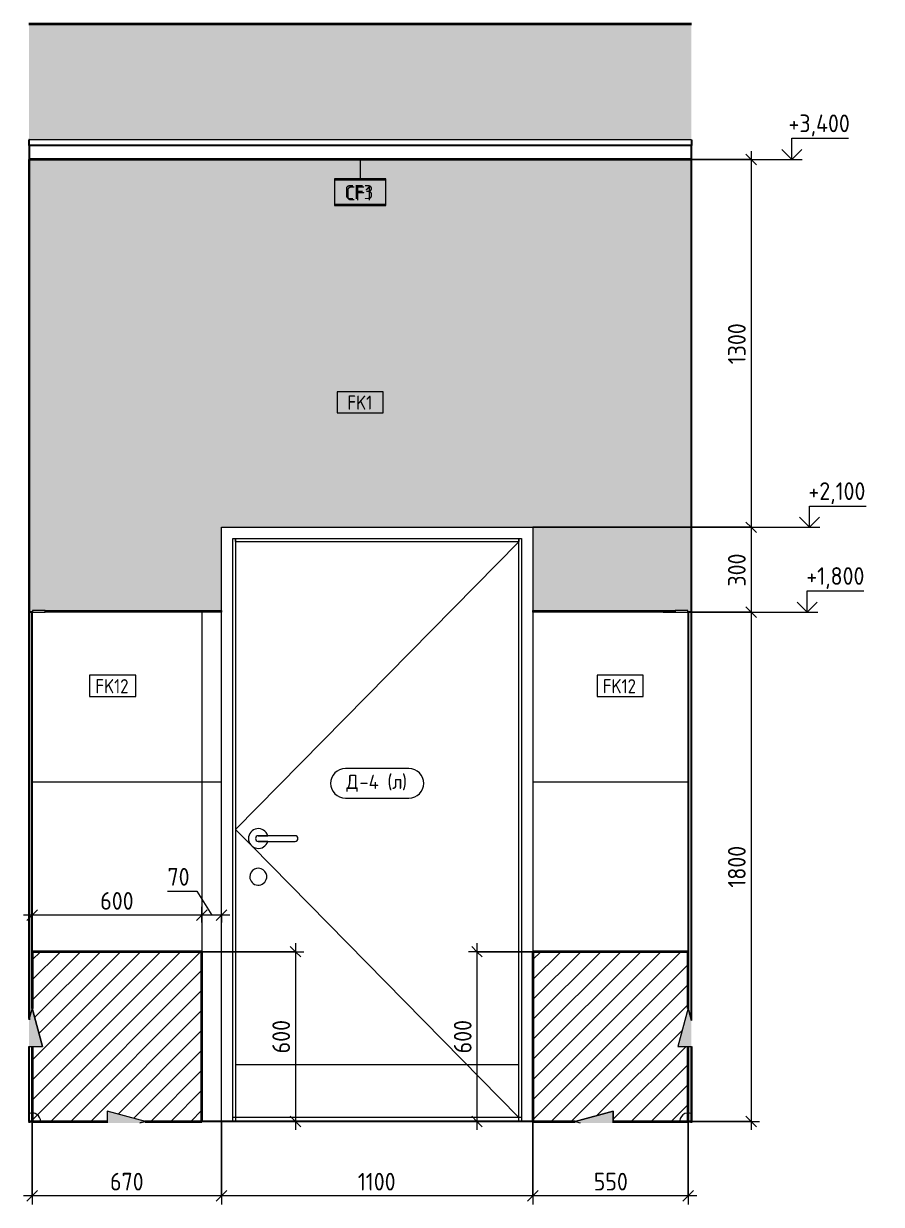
# Model space of a CAD drawing. Header units: millimetres. Extents: x 66053 to 88312, y -1987 to 8211.
# Drawn here: x 71575 to 74606, y -293 to 3880 of the extents above; entities that cross this region are included whole.
import ezdxf

# ---------------------------------------------------------------- set-up
doc = ezdxf.new("R2010")
doc.units = ezdxf.units.MM
doc.linetypes.add('200_ШТРИХ__ш1_п0_6_', pattern=[40, 25, -15])
for name, color, linetype, lineweight in [('A-ANNO-DIMS', 7, 'Continuous', 9), ('A-ANNO-DIMS-25', 7, 'Continuous', 9), ('A-CLNG-IDEN', 7, 'Continuous', 9), ('A-DETL-GENF', 7, 'Continuous', 9), ('A-DOOR', 7, 'Continuous', 9), ('A-DOOR-FRAM-1', 7, 'Continuous', 9), ('A-DOOR-IDEN', 7, 'Continuous', 9), ('A-WALL-IDEN', 7, 'Continuous', 9), ('A-WALL-PATT', 7, 'Continuous', 9), ('G-ANNO-DIMS', 7, 'Continuous', 9), ('G-ANNO-DIMS-1', 7, 'Continuous', 20), ('I-FURN', 7, 'Continuous', 9), ('I-FURN-3', 7, '200_ШТРИХ__ш1_п0_6_', 18), ('I-FURN-4', 7, '200_ШТРИХ__ш1_п0_6_', 9), ('I-WALL', 7, 'Continuous', 9), ('Ограждение', 7, 'Continuous', 9), ('Поручни', 7, 'Continuous', 9)]:
    doc.layers.add(name, color=color, linetype=linetype, lineweight=lineweight)
for name, color, linetype, lineweight, true_color in [('A-CLNG-FNSH-1', 7, 'Continuous', 30, 0x3c3c3c), ('A-DETL', 5, 'Continuous', 40, 0x0000ff), ('A-DETL-GENF-1', 7, 'Continuous', 9, 0xe0e0e0), ('A-FLOR-1', 7, 'Continuous', 9, 0x787878), ('A-FLOR-FNSH-1', 7, 'Continuous', 40, 0x3c3c3c), ('A-FLOR-FNSH-2', 7, 'Continuous', 30, 0x3c3c3c), ('A-WALL-4', 7, 'Continuous', 30, 0x3c3c3c), ('A-WALL-FNSH-2', 7, 'Continuous', 30, 0x3c3c3c), ('I-FURN-2', 1, 'Continuous', 9, 0xff0000), ('I-WALL-1', 7, 'Continuous', 9, 0x787878)]:
    doc.layers.add(name, color=color, linetype=linetype, lineweight=lineweight, true_color=true_color)
doc.styles.add('GOST Common_1', font='GOST_Common.ttf', dxfattribs={"width": 0.9, "height": 50})
doc.styles.add('GOST Common_2', font='GOST_Common.ttf', dxfattribs={"height": 50})
doc.styles.add('ISOCPEUR_1', font='isocpeur.ttf', dxfattribs={"width": 0.9, "height": 62.5})
doc.dimstyles.new('ISO-2_5_0_9К_БОЛЬШОЙ_округление', dxfattribs={"dimscale": 304.8, "dimtxt": 62.248823, "dimasz": 0.123031, "dimexe": 0.098425, "dimexo": 0, "dimgap": 0, "dimtad": 1, "dimdec": 0, "dimrnd": 10, "dimzin": 0, "dimdsep": 46, "dimtxsty": 'ISOCPEUR_1', "dimblk1": 'OBLIQUE', "dimblk2": 'OBLIQUE', "dimsah": 1, "dimcen": 0.09, "dimdle": 0.098425, "dimazin": 0, "dimtfac": 1, "dimtdec": 4, "dimtix": 1, "dimtmove": 0, "dimatfit": 3, "dimfxl": 1, "dimtvp": 1, "dimtolj": 1, "dimtzin": 0, "dimarcsym": 2})
doc.dimstyles.new('ISO-2_5_0_9К_БОЛЬШОЙ_округление_1', dxfattribs={"dimscale": 304.8, "dimtxt": 62.248823, "dimasz": 0.123031, "dimexe": 0.098425, "dimexo": 0, "dimgap": 0, "dimtad": 1, "dimdec": 0, "dimrnd": 10, "dimzin": 0, "dimdsep": 46, "dimtxsty": 'ISOCPEUR_1', "dimblk1": 'OBLIQUE', "dimblk2": 'OBLIQUE', "dimsah": 1, "dimcen": 0.09, "dimdle": 0.098425, "dimazin": 0, "dimtfac": 1, "dimtdec": 4, "dimtix": 1, "dimtmove": 1, "dimatfit": 3, "dimfxl": 1, "dimtvp": 1, "dimtolj": 1, "dimtzin": 0, "dimarcsym": 2})
pattern_1 = [(0, (73226.685, 0), (30.48, 7.62), [2.515, -20.345, 2.515, -20.345, -121.92]), (0, (73226.685, 0), (30.48, 7.62), [-45.72, 2.515, -43.205, 2.515, -20.345, -53.34]), (0, (73226.685, 0), (30.48, 7.62), [-114.3, 2.515, -12.725, 2.515, -35.585]), (120, (73238.115, 3.81), (-21.839114, 22.586454), [2.515, -20.345, 2.515, -20.345, -121.92]), (120, (73238.115, 3.81), (-21.839114, 22.586454), [-45.72, 2.515, -43.205, 2.515, -20.345, -53.34]), (120, (73238.115, 3.81), (-21.839114, 22.586454), [-114.3, 2.515, -12.725, 2.515, -35.585]), (240, (73241.925, 19.05), (-8.640886, -30.206454), [2.515, -20.345, 2.515, -20.345, -121.92]), (240, (73241.925, 19.05), (-8.640886, -30.206454), [-45.72, 2.515, -43.205, 2.515, -20.345, -53.34]), (240, (73241.925, 19.05), (-8.640886, -30.206454), [-114.3, 2.515, -12.725, 2.515, -35.585])]
pattern_2 = [(45, (73226.685, 0), (-35.3553, 35.3553), [])]

# ---------------------------------------------------------------- blocks, each defined once
blk = doc.blocks.new('110_Дверь_СКБ_1Ст_Внутренняя1 - Д-4 _л_ 1100x2100h_су мгн-32399982-1_14-1')
at = {"layer": 'A-DOOR'}
for p, q in [((69310, 2048.6), (68310, 1032)), ((68310, 1032), (68363.4, 977.6)), ((68520, 1010), (68390, 1010)), ((68390, 1010), (68423.5, 1010)), ((68367.2, 973.8), (69310, 14)), ((68390, 990), (68520, 990)), ((68423.5, 990), (68390, 990)), ((69310, 200), (68310, 200))]:
    blk.add_line(p, q, dxfattribs=at)
for centre, radius, start, end in [((68390, 1000), 35, 16.6015, 180), ((68390, 1000), 10, 90, 270), ((68390, 1000), 10, 90, 270), ((68520, 1000), 10, 270, 90), ((68390, 1000), 35, 180, 343.3985), ((68390, 865), 30, 351.8301, 180), ((68390, 865), 30, 180, 351.8301)]:
    blk.add_arc(centre, radius, start, end, dxfattribs=at)
at = {"layer": 'A-DOOR-FRAM-1'}
for p, q in [((68300, 0), (68300, 2060)), ((68300, 2060), (69320, 2060)), ((68310, 2050), (68310, 2060)), ((68310, 2060), (68310, 0)), ((68310, 2050), (69310, 2050)), ((69310, 2060), (69310, 2050)), ((69310, 0), (69310, 2060)), ((69320, 2060), (69320, 0)), ((69320, 14), (68300, 14))]:
    blk.add_line(p, q, dxfattribs=at)
blk = doc.blocks.new('FRT_2D_Символ _разворот МГН_1 - D1_4_Символ доступности разворота МГН _360__-18618045-1_14-1')
at = {"layer": 'I-FURN'}
blk.add_line((68722.1, 0), (68852.1, 0), dxfattribs=at)
at = {"layer": 'I-FURN-3'}
for p, q in [((68487.1, 0), (68537.1, 0)), ((68487.1, 0), (68587.1, 0)), ((68587.1, 0), (68537.1, 0)), ((68587.1, 0), (68987.1, 0)), ((68587.1, 0), (68987.1, 0)), ((68987.1, 0), (69087.1, 0)), ((68987.1, 0), (69037.1, 0)), ((69087.1, 0), (69037.1, 0))]:
    blk.add_line(p, q, dxfattribs=at)
at = {"layer": 'I-FURN-4'}
for p, q in [((68190.4, 0), (68190.4, 0)), ((68263, 0), (68190.4, 0)), ((68190.4, 0), (69360.4, 0)), ((69360.4, 0), (69311.2, 0)), ((69487.1, 0), (69360.4, 0)), ((69360.4, 0), (69487.1, 0))]:
    blk.add_line(p, q, dxfattribs=at)
blk = doc.blocks.new('Ограждение - Ограждение-30307474-1_14-1')
at = {"layer": 'Ограждение'}
for points in [[(68260, 1800), (68260, 1806), (67637.5, 1806), (67637.5, 1800), (68165, 1800)], [(69442.9, 1800), (69862.5, 1800), (69862.5, 1806), (69360, 1806), (69360, 1800), (69440, 1800)]]:
    blk.add_hatch(color=256, dxfattribs=at).paths.add_polyline_path(points)
at = {"layer": 'Поручни'}
for p, q in [((67637.5, 1806), (67592.5, 1806)), ((67592.5, 1806), (67592.5, 1800)), ((67592.5, 1800), (67637.5, 1800)), ((67637.5, 1806), (68260, 1806)), ((67637.5, 1800), (67637.5, 1806)), ((68260, 1800), (67637.5, 1800)), ((68260, 1806), (68260, 1800)), ((69360, 1800), (69360, 1806)), ((69360, 1806), (69862.5, 1806)), ((69862.5, 1800), (69360, 1800)), ((69907.5, 1806), (69862.5, 1806)), ((69862.5, 1806), (69862.5, 1800)), ((69862.5, 1800), (69907.5, 1800)), ((69907.5, 1800), (69907.5, 1806))]:
    blk.add_line(p, q, dxfattribs=at)
blk = doc.blocks.new('Начало раскладки_красным - Начало раскладки_красным-26104805-1_14-1')
at = {"layer": 'A-DETL-GENF'}
for points in [[(69872.6, 264.7), (69920.4, 264.8), (69920.4, 356.5), (69908.8, 400)], [(69644.2, -5.1), (69644.2, 36.1), (69509, -0.2), (69527.2, -5.1)]]:
    blk.add_hatch(color=256, dxfattribs=at).paths.add_polyline_path(points)
for p, q in [((69908.8, 400), (69872.6, 264.7)), ((69908.8, 400), (69872.6, 264.7)), ((69920.4, 356.5), (69908.8, 400)), ((69908.8, 400), (69920.4, 356.5)), ((69872.6, 264.7), (69920.4, 264.8)), ((69872.6, 264.7), (69920.4, 264.8)), ((69909, 30), (69908.8, 264.8)), ((69644.2, 36.1), (69509, -0.2)), ((69509, -0.2), (69644.2, 36.1)), ((69644.2, -5.1), (69644.2, 36.1)), ((69644.2, 36.1), (69644.2, -5.1)), ((69509, -0.2), (69527.2, -5.1)), ((69509, -0.2), (69527.2, -5.1)), ((69879, 0), (69644.2, -0.2))]:
    blk.add_line(p, q, dxfattribs=at)
blk.add_arc((69909, 0), 30, 66.9275, 189.8114, dxfattribs=at)
blk = doc.blocks.new('Начало раскладки_красным - Начало раскладки_красным-26112293-1_14-1')
at = {"layer": 'A-DETL-GENF'}
for points in [[(67579.8, 264.8), (67627.1, 264.8), (67590.8, 400), (67579.8, 359)], [(67855.8, -5.1), (67971.2, -5.1), (67991, 0.2), (67855.7, 36.4), (67855.8, -0.7)]]:
    blk.add_hatch(color=256, dxfattribs=at).paths.add_polyline_path(points)
for p, q in [((67590.8, 400), (67579.8, 359)), ((67590.8, 400), (67579.8, 359)), ((67627.1, 264.8), (67590.8, 400)), ((67590.8, 400), (67627.1, 264.8)), ((67579.8, 264.8), (67627.1, 264.8)), ((67579.8, 264.8), (67627.1, 264.8)), ((67591, 30), (67590.8, 264.8)), ((67621, 0), (67855.8, 0.2)), ((67991, 0.2), (67855.7, 36.4)), ((67855.7, 36.4), (67855.8, -5.1)), ((67991, 0.2), (67855.7, 36.4)), ((67855.7, 36.4), (67855.8, -5.1)), ((67971.2, -5.1), (67991, 0.2)), ((67991, 0.2), (67971.2, -5.1))]:
    blk.add_line(p, q, dxfattribs=at)
for start, end in [(0.0336, 112.0663), (349.8957, 0.0336)]:
    blk.add_arc((67591, 0), 30, start, end, dxfattribs=at)
blk = doc.blocks.new('Высотные отметки - Стрелка_Верх-17668718-1_14-1')
at = {"layer": 'G-ANNO-DIMS'}
for p, q in [((70329.6, 1875), (70529.6, 1875)), ((70329.6, 1800), (70329.6, 1875)), ((70291.6, 1800), (70366.6, 1800))]:
    blk.add_line(p, q, dxfattribs=at)
at = {"layer": 'G-ANNO-DIMS-1'}
for q in [(70294.2, 1835.4), (70364.9, 1835.4)]:
    blk.add_line((70329.6, 1800), q, dxfattribs=at)
blk = doc.blocks.new('DIMBLOCK2-1_14-1')
at = {"layer": 'A-ANNO-DIMS-25'}
for p, q in [((74145.3, 3430), (74145.3, 2100)), ((73934.3, 3400), (74175.3, 3400)), ((74145.3, 3400), (73934.3, 3400)), ((73374.3, 2100), (74175.3, 2100)), ((74145.3, 2100), (73374.3, 2100))]:
    blk.add_line(p, q, dxfattribs=at)
at = {"layer": 'A-ANNO-DIMS-25', "lineweight": 20}
for p, q in [((74145.3, 3400), (74126.5, 3418.8)), ((74145.3, 3400), (74164, 3381.2)), ((74145.3, 2100), (74126.5, 2118.7)), ((74145.3, 2100), (74164, 2081.2))]:
    blk.add_line(p, q, dxfattribs=at)
at = {"layer": 'A-ANNO-DIMS-25', "color": 0, "insert": (74063.6, 2676.4), "char_height": 62.5, "width": 176.691, "attachment_point": 1, "rotation": 90, "line_spacing_factor": 1.149209, "style": 'ISOCPEUR_1'}
blk.add_mtext('1300', dxfattribs=at)
blk = doc.blocks.new('_Oblique')
at = {"color": 0, "linetype": 'ByBlock', "lineweight": -2}
blk.add_line((-0.5, -0.5), (0.5, 0.5), dxfattribs=at)
blk = doc.blocks.new('DIMBLOCK3-1_14-1')
at = {"layer": 'A-ANNO-DIMS-25'}
for p, q in [((73374.3, 2100), (74175.3, 2100)), ((74145.3, 2100), (73374.3, 2100)), ((74145.3, 2100), (74145.3, 1800)), ((73921.8, 1800), (74175.3, 1800)), ((74145.3, 1800), (73921.8, 1800))]:
    blk.add_line(p, q, dxfattribs=at)
at = {"layer": 'A-ANNO-DIMS-25', "lineweight": 20}
for p, q in [((74145.3, 2100), (74126.5, 2118.7)), ((74145.3, 2100), (74164, 2081.2)), ((74145.3, 1800), (74126.5, 1818.8)), ((74145.3, 1800), (74164, 1781.2))]:
    blk.add_line(p, q, dxfattribs=at)
at = {"layer": 'A-ANNO-DIMS-25', "color": 0, "insert": (74063.6, 1890.7), "char_height": 62.5, "width": 142.215, "attachment_point": 1, "rotation": 90, "line_spacing_factor": 1.149209, "style": 'ISOCPEUR_1'}
blk.add_mtext('300', dxfattribs=at)
blk = doc.blocks.new('DIMBLOCK4-1_14-1')
at = {"layer": 'A-ANNO-DIMS-25'}
for p, q in [((73921.8, 1800), (74175.3, 1800)), ((74145.3, 1800), (73921.8, 1800)), ((74145.3, 1830), (74145.3, -30)), ((73934.3, 0), (74175.3, 0)), ((74145.3, 0), (73934.3, 0))]:
    blk.add_line(p, q, dxfattribs=at)
at = {"layer": 'A-ANNO-DIMS-25', "lineweight": 20}
for p, q in [((74145.3, 1800), (74126.5, 1818.8)), ((74145.3, 1800), (74164, 1781.2)), ((74145.3, 0), (74126.5, 18.8)), ((74145.3, 0), (74164, -18.8))]:
    blk.add_line(p, q, dxfattribs=at)
at = {"layer": 'A-ANNO-DIMS-25', "color": 0, "insert": (74063.6, 826.4), "char_height": 62.5, "width": 176.691, "attachment_point": 1, "rotation": 90, "line_spacing_factor": 1.149209, "style": 'ISOCPEUR_1'}
blk.add_mtext('1800', dxfattribs=at)
blk = doc.blocks.new('М_стена_0001 - Типоразмер_без рамки-25382661-1_14-1')
at = {"layer": 'A-WALL-IDEN'}
for p, q in [((68831.4, 2579.5), (68668.2, 2579.5)), ((68668.2, 2579.5), (68668.2, 2504.5)), ((68831.4, 2504.5), (68831.4, 2579.5)), ((68668.2, 2504.5), (68831.4, 2504.5))]:
    blk.add_line(p, q, dxfattribs=at)
blk = doc.blocks.new('М_потолков - Марка_ Имя типа-25382930-1_14-1')
at = {"layer": 'A-CLNG-IDEN'}
for p, q in [((68840.6, 3331.9), (68659.4, 3331.9)), ((68659.4, 3331.9), (68659.4, 3242.5)), ((68840.6, 3242.5), (68840.6, 3331.9)), ((68659.4, 3242.5), (68840.6, 3242.5))]:
    blk.add_line(p, q, dxfattribs=at)
blk = doc.blocks.new('М_двери - Типоразмер_рамка-25223575-1_14-1')
at = {"layer": 'A-DOOR-IDEN'}
for p, q in [((68922.4, 1247), (68697.6, 1247)), ((68697.6, 1143), (68922.4, 1143))]:
    blk.add_line(p, q, dxfattribs=at)
for centre, start, end in [((68697.6, 1195), 90, 270), ((68922.4, 1195), 270, 90)]:
    blk.add_arc(centre, 52, start, end, dxfattribs=at)
blk = doc.blocks.new('DIMBLOCK5-1_14-1')
at = {"layer": 'A-ANNO-DIMS-25'}
for p, q in [((73374.3, 0), (73374.3, -293.2)), ((73374.3, -263.2), (73374.3, 0)), ((73923.3, 0), (73923.3, -293.2)), ((73923.3, -263.2), (73923.3, 0)), ((73953.3, -263.2), (73374.3, -263.2))]:
    blk.add_line(p, q, dxfattribs=at)
at = {"layer": 'A-ANNO-DIMS-25', "lineweight": 20}
for p, q in [((73374.3, -263.2), (73393, -244.5)), ((73923.3, -263.2), (73942, -244.5)), ((73374.3, -263.2), (73355.5, -282)), ((73923.3, -263.2), (73904.5, -282))]:
    blk.add_line(p, q, dxfattribs=at)
at = {"layer": 'A-ANNO-DIMS-25', "color": 0, "insert": (73589.5, -181.6), "char_height": 62.5, "width": 142.215, "attachment_point": 1, "line_spacing_factor": 1.149209, "style": 'ISOCPEUR_1'}
blk.add_mtext('550', dxfattribs=at)
blk = doc.blocks.new('DIMBLOCK6-1_14-1')
at = {"layer": 'A-ANNO-DIMS-25'}
for p, q in [((72274.3, 0), (72274.3, -293.2)), ((72274.3, -263.2), (72274.3, 0)), ((73374.3, 0), (73374.3, -293.2)), ((73374.3, -263.2), (73374.3, 0)), ((73374.3, -263.2), (72274.3, -263.2))]:
    blk.add_line(p, q, dxfattribs=at)
at = {"layer": 'A-ANNO-DIMS-25', "lineweight": 20}
for p, q in [((72274.3, -263.2), (72293, -244.5)), ((73374.3, -263.2), (73393, -244.5)), ((72274.3, -263.2), (72255.5, -282)), ((73374.3, -263.2), (73355.5, -282))]:
    blk.add_line(p, q, dxfattribs=at)
at = {"layer": 'A-ANNO-DIMS-25', "color": 0, "insert": (72756, -181.6), "char_height": 62.5, "width": 163.762, "attachment_point": 1, "line_spacing_factor": 1.149209, "style": 'ISOCPEUR_1'}
blk.add_mtext('1100', dxfattribs=at)
blk = doc.blocks.new('DIMBLOCK7-1_14-1')
at = {"layer": 'A-ANNO-DIMS-25'}
for p, q in [((71605.3, 0), (71605.3, -293.2)), ((71605.3, -263.2), (71605.3, 0)), ((72274.3, 0), (72274.3, -293.2)), ((72274.3, -263.2), (72274.3, 0)), ((72274.3, -263.2), (71575.3, -263.2))]:
    blk.add_line(p, q, dxfattribs=at)
at = {"layer": 'A-ANNO-DIMS-25', "lineweight": 20}
for p, q in [((71605.3, -263.2), (71624, -244.5)), ((72274.3, -263.2), (72293, -244.5)), ((71605.3, -263.2), (71586.5, -282)), ((72274.3, -263.2), (72255.5, -282))]:
    blk.add_line(p, q, dxfattribs=at)
at = {"layer": 'A-ANNO-DIMS-25', "color": 0, "insert": (71880.5, -181.6), "char_height": 62.5, "width": 142.215, "attachment_point": 1, "line_spacing_factor": 1.149209, "style": 'ISOCPEUR_1'}
blk.add_mtext('670', dxfattribs=at)
blk = doc.blocks.new('DIMBLOCK8-1_14-1')
at = {"layer": 'A-ANNO-DIMS-25'}
for p, q in [((72083.6, 814.2), (72187.6, 814.2)), ((72187.6, 814.2), (72239.8, 729.1)), ((72205.3, 702.6), (72205.3, 759.1)), ((72274.3, 702.6), (72274.3, 759.1)), ((72304.3, 729.1), (72205.3, 729.1)), ((72205.3, 729.1), (72205.3, 702.6)), ((72274.3, 729.1), (72274.3, 702.6))]:
    blk.add_line(p, q, dxfattribs=at)
at = {"layer": 'A-ANNO-DIMS-25', "lineweight": 20}
for p, q in [((72205.3, 729.1), (72186.5, 710.3)), ((72205.3, 729.1), (72224, 747.8)), ((72274.3, 729.1), (72255.5, 710.3)), ((72274.3, 729.1), (72293, 747.8))]:
    blk.add_line(p, q, dxfattribs=at)
at = {"layer": 'A-ANNO-DIMS-25', "color": 0, "insert": (72083.6, 895.8), "char_height": 62.5, "width": 94.81, "attachment_point": 1, "line_spacing_factor": 1.149209, "style": 'ISOCPEUR_1'}
blk.add_mtext('70', dxfattribs=at)
blk = doc.blocks.new('DIMBLOCK9-1_14-1')
at = {"layer": 'A-ANNO-DIMS-25'}
for p, q in [((71605.3, 702.6), (71605.3, 759.1)), ((72205.3, 702.6), (72205.3, 759.1)), ((72205.3, 729.1), (71575.3, 729.1)), ((71605.3, 729.1), (71605.3, 702.6)), ((72205.3, 729.1), (72205.3, 702.6))]:
    blk.add_line(p, q, dxfattribs=at)
at = {"layer": 'A-ANNO-DIMS-25', "lineweight": 20}
for p, q in [((71605.3, 729.1), (71586.5, 710.3)), ((71605.3, 729.1), (71624, 747.8)), ((72205.3, 729.1), (72186.5, 710.3)), ((72205.3, 729.1), (72224, 747.8))]:
    blk.add_line(p, q, dxfattribs=at)
at = {"layer": 'A-ANNO-DIMS-25', "color": 0, "insert": (71846, 810.8), "char_height": 62.5, "width": 142.215, "attachment_point": 1, "line_spacing_factor": 1.149209, "style": 'ISOCPEUR_1'}
blk.add_mtext('600', dxfattribs=at)
blk = doc.blocks.new('DIMBLOCK10-1_14-1')
at = {"layer": 'A-ANNO-DIMS-25'}
for p, q in [((72535.5, 630), (72535.5, -30)), ((72205.3, 600), (72565.5, 600)), ((72535.5, 600), (72205.3, 600)), ((72562.1, 0), (72505.5, 0)), ((72535.5, 0), (72562.1, 0))]:
    blk.add_line(p, q, dxfattribs=at)
at = {"layer": 'A-ANNO-DIMS-25', "lineweight": 20}
for p, q in [((72535.5, 600), (72516.8, 618.8)), ((72535.5, 600), (72554.3, 581.3)), ((72535.5, 0), (72516.8, 18.8)), ((72535.5, 0), (72554.3, -18.8))]:
    blk.add_line(p, q, dxfattribs=at)
at = {"layer": 'A-ANNO-DIMS-25', "color": 0, "insert": (72453.9, 240.7), "char_height": 62.5, "width": 142.215, "attachment_point": 1, "rotation": 90, "line_spacing_factor": 1.149209, "style": 'ISOCPEUR_1'}
blk.add_mtext('600', dxfattribs=at)
blk = doc.blocks.new('DIMBLOCK11-1_14-1')
at = {"layer": 'A-ANNO-DIMS-25'}
for p, q in [((73177, 630), (73177, -30)), ((73374.3, 600), (73147, 600)), ((73177, 600), (73374.3, 600)), ((73203.5, 0), (73147, 0)), ((73177, 0), (73203.5, 0))]:
    blk.add_line(p, q, dxfattribs=at)
at = {"layer": 'A-ANNO-DIMS-25', "lineweight": 20}
for p, q in [((73177, 600), (73158.2, 618.8)), ((73177, 600), (73195.7, 581.3)), ((73177, 0), (73158.2, 18.8)), ((73177, 0), (73195.7, -18.8))]:
    blk.add_line(p, q, dxfattribs=at)
at = {"layer": 'A-ANNO-DIMS-25', "color": 0, "insert": (73095.3, 240.7), "char_height": 62.5, "width": 142.215, "attachment_point": 1, "rotation": 90, "line_spacing_factor": 1.149209, "style": 'ISOCPEUR_1'}
blk.add_mtext('600', dxfattribs=at)

msp = doc.modelspace()

# ---------------------------------------------------------------- hatches: boundary and pattern name
at = {"layer": 'A-DETL-GENF-1'}
h = msp.add_hatch(dxfattribs=at)
h.set_pattern_fill('FP_13', color=256, style=0, pattern_type=2)
h.set_pattern_definition(pattern_2)
h.paths.add_polyline_path([(72004.4, 0), (72205.3, 0), (72205.3, 600), (71605.3, 600), (71605.3, 399.1), (71641.4, 264.8), (71605.3, 264.7), (71605.3, 0), (71870, 0), (71870, 36.4), (72005.3, 0.2)])
h = msp.add_hatch(dxfattribs=at)
h.set_pattern_fill('FP_13', color=256, style=0, pattern_type=2)
h.set_pattern_definition(pattern_2)
h.paths.add_polyline_path([(73658.5, 0), (73923.3, 0), (73923.3, 264.8), (73886.9, 264.7), (73923, 400), (73923.3, 400), (73923.3, 600), (73374.3, 600), (73374.3, 0), (73524.1, 0), (73658.5, 36.1), (73658.5, 0)])
at = {"layer": 'A-FLOR-1'}
h = msp.add_hatch(dxfattribs=at)
h.set_pattern_fill('FP_9', color=256, style=0, pattern_type=2)
h.set_pattern_definition([(45, (73226.685, 0), (-14.25598, 14.25598), []), (45, (73240.941, 0), (-14.25598, 14.25598), [25.202, -5.04, 0.8382, -4.202])])
h.paths.add_polyline_path([(72764.4, 3880), (73934.7, 3880), (73934.7, 3880.5), (71594.1, 3880.5), (71594.1, 3880)])
at = {"layer": 'A-WALL-PATT'}
msp.add_hatch(color=256, dxfattribs=at).paths.add_polyline_path([(73921.8, 1800), (73933.3, 1800), (73933.3, 3400), (71595.3, 3400), (71595.3, 1800), (71606.8, 1800), (71606.8, 1806), (72274.3, 1806), (72274.3, 2100), (73374.3, 2100), (73374.3, 1806), (73921.8, 1806)])
h = msp.add_hatch(dxfattribs=at)
h.set_pattern_fill('FP_12', color=256, style=0, pattern_type=2)
h.set_pattern_definition([(90, (72205.3, 0), (-600, 4e-14), []), (180, (72205.3, 0), (-7e-14, -600), [])])
h.paths.add_polyline_path([(72205.3, 0), (72274.3, 0), (72274.3, 1800), (71605.3, 1800), (71605.3, 600), (72205.3, 600), (72205.3, 103.5)])
h = msp.add_hatch(dxfattribs=at)
h.set_pattern_fill('FP_11', color=256, style=0, pattern_type=2)
h.set_pattern_definition([(90, (73923.3, 0), (-600, 4e-14), []), (180, (73923.3, 0), (-7e-14, -600), [])])
h.paths.add_polyline_path([(73766.4, 600), (73923.3, 600), (73923.3, 1800), (73374.3, 1800), (73374.3, 600), (73760, 600)])
at = {"layer": 'I-WALL'}
h = msp.add_hatch(color=256, dxfattribs=at)
h.paths.add_polyline_path([(73934.7, -0.1), (73934.7, 0), (73934.3, -0.1)])
h.paths.add_polyline_path([(73934.3, 3470), (73934.7, 3470), (73934.7, 3880), (71594.1, 3880), (71594.3, 3470), (73876.6, 3470)])
at = {"layer": 'I-WALL-1'}
h = msp.add_hatch(dxfattribs=at)
h.set_pattern_fill('FP_10', color=256, style=0, pattern_type=2)
h.set_pattern_definition(pattern_1)
h.paths.add_polyline_path([(73934.7, 0), (73934.7, 264.8), (73934.3, 264.7), (73934.3, 0)])
h.paths.add_polyline_path([(73934.7, 356.5), (73934.7, 3470), (73934.3, 3470), (73934.3, 358.2)])
h = msp.add_hatch(dxfattribs=at)
h.set_pattern_fill('FP_10', color=256, style=0, pattern_type=2)
h.set_pattern_definition(pattern_1)
h.paths.add_polyline_path([(71594.1, 0), (71594.3, 0), (71594.1, 264.7)])
h.paths.add_polyline_path([(71594.1, 359), (71594.3, 359.7), (71594.1, 400)])

# ---------------------------------------------------------------- linework, layer by layer
at = {"layer": 'A-CLNG-FNSH-1'}
for p, q in [((73934.3, 3450), (71594.3, 3450)), ((71594.3, 3450), (71594.3, 3401)), ((73934.3, 3400), (73934.3, 3450)), ((71594.3, 3400), (73933.3, 3400)), ((73933.3, 3401), (71595.3, 3401)), ((71595.3, 3401), (71595.3, 3400)), ((73933.3, 3400), (73933.3, 3401))]:
    msp.add_line(p, q, dxfattribs=at)
at = {"layer": 'A-CLNG-IDEN'}
for q in [(72764.3, 3331.9), (72764.3, 3327.4)]:
    msp.add_line((72764.3, 3400), q, dxfattribs=at)
at = {"layer": 'A-DETL'}
for p, q in [((72205.3, 600), (71605.3, 600)), ((71605.3, 600), (71605.3, 399.1)), ((72205.3, 0), (72205.3, 600)), ((73923.3, 600), (73374.3, 600)), ((73374.3, 600), (73374.3, 0)), ((73923.3, 399.1), (73923.3, 600)), ((71605.3, 264.8), (71605.3, 0)), ((73923.3, 0), (73923.3, 264.8)), ((71605.3, 0), (71870, 0)), ((72004.4, 0), (72205.3, 0)), ((73374.3, 0), (73524.1, 0)), ((73658.5, 0), (73923.3, 0))]:
    msp.add_line(p, q, dxfattribs=at)
at = {"layer": 'A-FLOR-FNSH-1'}
msp.add_line((71594.1, 3880), (73934.7, 3880), dxfattribs=at)
at = {"layer": 'A-FLOR-FNSH-2'}
for p, q in [((71594.3, 0), (71594.3, -5.1)), ((71870, 0), (71605.3, 0)), ((73524.1, 0), (72004.4, 0)), ((73923.3, 0), (73658.5, 0)), ((73934.3, -5.1), (73934.3, 0)), ((71870, -0.1), (71594.1, -0.1)), ((73523.8, -0.1), (72004, -0.1)), ((73934.7, -0.1), (73658.5, -0.1))]:
    msp.add_line(p, q, dxfattribs=at)
at = {"layer": 'A-WALL-4'}
for p, q in [((71594.3, 3470), (71594.1, 3470)), ((71594.3, 3450), (71594.3, 3470)), ((73934.7, 3470), (73934.3, 3470)), ((73934.3, 3470), (73934.3, 3450)), ((71594.3, 0), (71594.3, 264.8)), ((73934.3, 264.8), (73934.3, 0)), ((71594.1, 0), (71594.3, 0)), ((73934.3, 0), (73934.7, 0))]:
    msp.add_line(p, q, dxfattribs=at)
at = {"layer": 'A-WALL-FNSH-2'}
for p, q in [((71595.3, 3401), (71594.3, 3401)), ((71594.3, 3401), (71594.3, 359.7)), ((71595.3, 363.5), (71595.3, 3400)), ((73933.3, 3400), (73933.3, 361.9)), ((73934.3, 3400), (73933.3, 3400)), ((73934.3, 358.2), (73934.3, 3400)), ((71605.3, 1800), (71594.3, 1800)), ((71605.3, 399.1), (71605.3, 1800)), ((73934.3, 1800), (73923.3, 1800)), ((73923.3, 1800), (73923.3, 399.1)), ((71595.3, 0), (71595.3, 264.8)), ((71605.3, 0), (71605.3, 264.8)), ((73923.3, 264.8), (73923.3, 0)), ((73933.3, 264.8), (73933.3, 0)), ((71594.3, 0), (71605.3, 0)), ((73923.3, 0), (73934.3, 0))]:
    msp.add_line(p, q, dxfattribs=at)
at = {"layer": 'G-ANNO-DIMS'}
for p, q in [((73845.1, 3400), (74248, 3400)), ((74248, 3400), (74289.1, 3400)), ((72985.9, 2100), (73537.2, 2100)), ((73537.2, 2100), (74351.4, 2100)), ((73835.2, 1800), (74048.9, 1800)), ((74048.9, 1800), (74343.8, 1800))]:
    msp.add_line(p, q, dxfattribs=at)
at = {"layer": 'I-WALL'}
for p, q in [((73934.3, 3470), (71594.3, 3470)), ((72274.3, 1806), (72274.3, 2100)), ((72274.3, 2100), (73374.3, 2100)), ((73374.3, 2100), (73374.3, 1806)), ((71606.8, 1800), (71605.3, 1800)), ((72274.3, 0), (72274.3, 1800)), ((73374.3, 1800), (73374.3, 0)), ((73923.3, 1800), (73921.8, 1800))]:
    msp.add_line(p, q, dxfattribs=at)

# ---------------------------------------------------------------- block references
at = {"layer": 'A-CLNG-IDEN'}
for p in [(4014.3, 0), (4014.3, -4.5)]:
    msp.add_blockref('М_потолков - Марка_ Имя типа-25382930-1_14-1', p, dxfattribs=at)
at = {"layer": 'A-DETL-GENF'}
for name in ['Начало раскладки_красным - Начало раскладки_красным-26112293-1_14-1', 'Начало раскладки_красным - Начало раскладки_красным-26104805-1_14-1']:
    msp.add_blockref(name, (4014.3, 0), dxfattribs=at)
at = {"layer": 'A-DOOR'}
msp.add_blockref('110_Дверь_СКБ_1Ст_Внутренняя1 - Д-4 _л_ 1100x2100h_су мгн-32399982-1_14-1', (4014.3, 0), dxfattribs=at)
at = {"layer": 'A-DOOR-IDEN'}
msp.add_blockref('М_двери - Типоразмер_рамка-25223575-1_14-1', (4014.3, 0), dxfattribs=at)
at = {"layer": 'A-WALL-IDEN'}
for p in [(4014.3, 0), (3140.2, -1002.5), (4932.8, -1002.5)]:
    msp.add_blockref('М_стена_0001 - Типоразмер_без рамки-25382661-1_14-1', p, dxfattribs=at)
at = {"layer": 'G-ANNO-DIMS'}
for p in [(3959.6, 1600), (4021.8, 300), (4014.3, 0)]:
    msp.add_blockref('Высотные отметки - Стрелка_Верх-17668718-1_14-1', p, dxfattribs=at)
at = {"layer": 'I-FURN-2'}
msp.add_blockref('FRT_2D_Символ _разворот МГН_1 - D1_4_Символ доступности разворота МГН _360__-18618045-1_14-1', (4014.3, 0), dxfattribs=at)
at = {"layer": 'Поручни'}
msp.add_blockref('Ограждение - Ограждение-30307474-1_14-1', (4014.3, 0), dxfattribs=at)

# ---------------------------------------------------------------- texts
at = {"layer": 'A-CLNG-IDEN', "char_height": 50, "attachment_point": 1, "style": 'GOST Common_2'}
for s, insert, width in [('CF3', (72708.6, 3309.8), 130.274), ('CF1', (72713.6, 3305.3), 118.249)]:
    msp.add_mtext(s, dxfattribs=dict(at, insert=insert, width=width))
at = {"layer": 'A-DOOR-IDEN', "char_height": 50, "attachment_point": 1, "style": 'GOST Common_2'}
for s, insert, width in [('\\fGOST Common|b0|i0|c204|p34|;Д', (72715.3, 1225.3), 56.118), ('-4 (', (72761.6, 1225.3), 140.295), ('\\fGOST Common|b0|i0|c204|p34|;л', (72877.4, 1225.3), 42.089), ('\\fGOST Common|b0|i0|c204|p34|;)', (72912.1, 1225.3), 24.051)]:
    msp.add_mtext(s, dxfattribs=dict(at, insert=insert, width=width))
at = {"layer": 'A-WALL-IDEN', "char_height": 50, "attachment_point": 1, "style": 'GOST Common_1'}
for s, insert, width in [('FK1', (72719.2, 2565.9), 111.835), ('FK12', (71828.8, 1563.4), 151.519), ('FK12', (73621.4, 1563.4), 151.519)]:
    msp.add_mtext(s, dxfattribs=dict(at, insert=insert, width=width))

# ---------------------------------------------------------------- dimensions: what is measured, and where the dimension line sits
at = {"layer": 'A-ANNO-DIMS'}
for base, p1, p2, override, picture, middle in [((74145.3, 2100), (73934.3, 3400), (73374.3, 2100), {"dimpost": '<>', "dimfxl": 1415.485785}, 'DIMBLOCK2-1_14-1', (74114, 2750)), ((74145.3, 1800), (73374.3, 2100), (73921.8, 1800), {"dimpost": '<>', "dimfxl": 624.304619}, 'DIMBLOCK3-1_14-1', (74114, 1950)), ((74145.3, 0), (73921.8, 1800), (73934.3, 0), {"dimpost": '<>', "dimfxl": 1800.043402}, 'DIMBLOCK4-1_14-1', (74114, 900)), ((72535.5, 0), (72205.3, 600), (72562.1, 0), {"dimpost": '<>', "dimfxl": 698.06691}, 'DIMBLOCK10-1_14-1', (72504.3, 300)), ((73177, 0), (73374.3, 600), (73203.5, 0), {"dimpost": '<>', "dimfxl": 623.830995}, 'DIMBLOCK11-1_14-1', (73145.7, 300))]:
    dim = msp.add_linear_dim(base=base, p1=p1, p2=p2, angle=90, dimstyle='ISO-2_5_0_9К_БОЛЬШОЙ_округление', override=override, dxfattribs=at)
    dim.commit()
    dim.dimension.update_dxf_attribs({"geometry": picture, "text_midpoint": middle})
dim = msp.add_linear_dim(base=(72205.3, 729.1), p1=(72274.3, 702.6), p2=(72205.3, 702.6), dimstyle='ISO-2_5_0_9К_БОЛЬШОЙ_округление_1', override={"dimpost": '<>', "dimfxl": 69.000014}, dxfattribs=at)
dim.commit()
dim.dimension.update_dxf_attribs({"geometry": 'DIMBLOCK8-1_14-1', "text_midpoint": (72131, 854.2), "dimtype": 160})
for base, p1, p2, override, picture, middle in [((71605.3, 729.1), (72205.3, 702.6), (71605.3, 702.6), {"dimpost": '<>', "dimfxl": 600}, 'DIMBLOCK9-1_14-1', (71905.3, 760.3)), ((71605.3, -263.2), (72274.3, 0), (71605.3, 0), {"dimpost": '<>', "dimfxl": 669.000014}, 'DIMBLOCK7-1_14-1', (71939.8, -232)), ((72274.3, -263.2), (73374.3, 0), (72274.3, 0), {"dimpost": '<>', "dimfxl": 1100}, 'DIMBLOCK6-1_14-1', (72824.3, -232)), ((73374.3, -263.2), (73923.3, 0), (73374.3, 0), {"dimpost": '<>', "dimfxl": 549.000007}, 'DIMBLOCK5-1_14-1', (73648.8, -232))]:
    dim = msp.add_linear_dim(base=base, p1=p1, p2=p2, dimstyle='ISO-2_5_0_9К_БОЛЬШОЙ_округление', override=override, dxfattribs=at)
    dim.commit()
    dim.dimension.update_dxf_attribs({"geometry": picture, "text_midpoint": middle})

# ---------------------------------------------------------------- next in the draw order: texts
at = {"layer": 'G-ANNO-DIMS', "char_height": 62.5, "attachment_point": 1, "line_spacing_factor": 1.149209, "style": 'ISOCPEUR_1', "bg_fill": 3, "box_fill_scale": 1.25, "bg_fill_color": 256, "bg_fill_true_color": 13158600, "bg_fill_transparency": 0}
for s, insert, width in [('+3,400', (74277.7, 3559.2), 261.428), ('+2,100', (74348, 2259.2), 242.008), ('+1,800', (74340.5, 1959.2), 242.008)]:
    msp.add_mtext(s, dxfattribs=dict(at, insert=insert, width=width))

doc.saveas('drawing.dxf')
